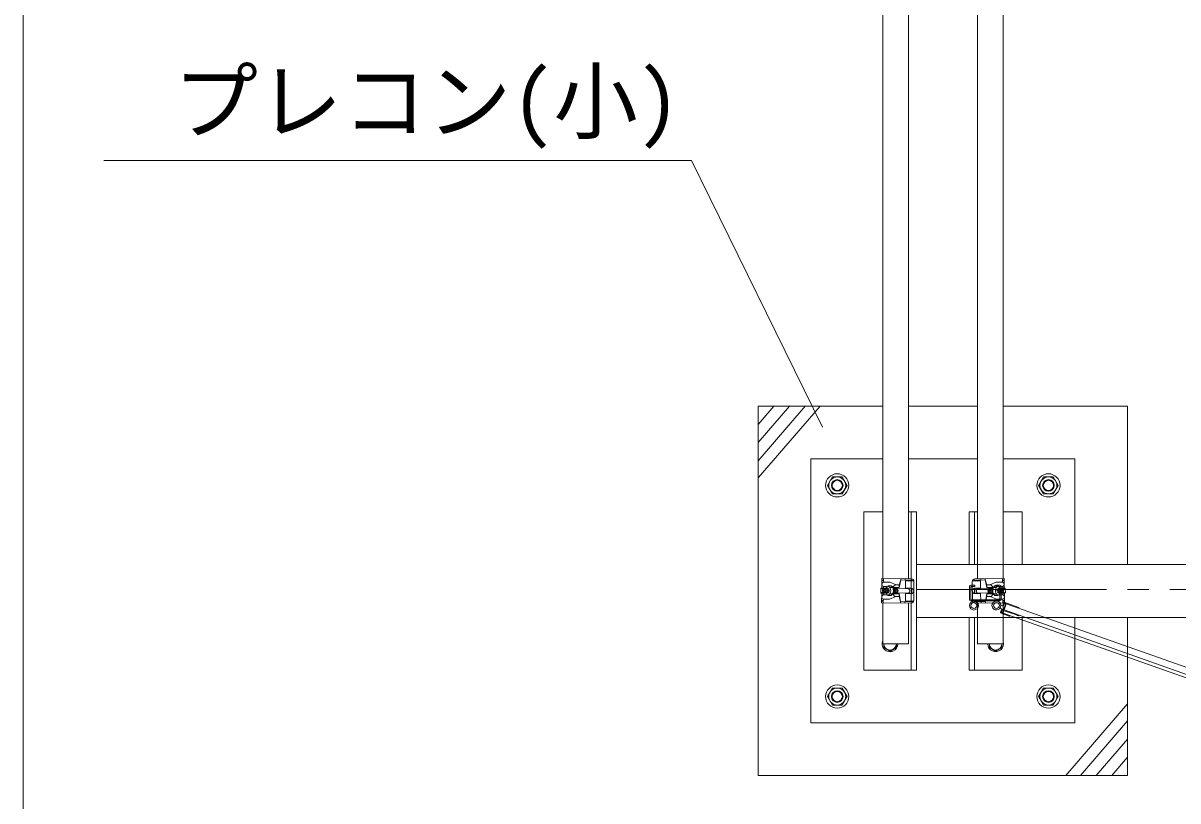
# Model space of a CAD drawing. Units: millimetres, scale not verified. Extents: x -9305 to 9305, y -6415 to 6415.
# Drawn here: x -9305 to -7117, y 3469 to 4942 of the extents above; entities that cross this region are included whole.
import ezdxf
from ezdxf.enums import TextEntityAlignment as Align

# ---------------------------------------------------------------- set-up
doc = ezdxf.new("R2010")
doc.units = ezdxf.units.MM
doc.header["$LTSCALE"] = 40
doc.linetypes.add('CHAIN2', pattern=[12, 9, -1, 1, -1])
for name, color, linetype, lineweight in [('0-0_0', 7, 'Continuous', 9), ('0-4_CYG-63', 7, 'Continuous', 9), ('0-8_TEXT', 7, 'Continuous', 9)]:
    doc.layers.add(name, color=color, linetype=linetype, lineweight=lineweight)
doc.styles.add('ＭＳ ゴシック', font='')
doc.styles.get('ＭＳ ゴシック').set_extended_font_data('MS Gothic')

msp = doc.modelspace()

# ---------------------------------------------------------------- linework, layer by layer
at = {"layer": '0-0_0'}
for p, q in [((-9304.61, 6414.98), (-9304.61, -6414.98)), ((-7912.22, 4147.74), (-7852.9, 4216.55)), ((-7912.22, 4112.9), (-7822.86, 4216.55)), ((-7912.22, 4080.48), (-7794.91, 4216.55)), ((-7912.22, 4181.7), (-7882.18, 4216.55)), ((-7212.22, 3652.62), (-7329.54, 3516.55)), ((-7212.22, 3620.2), (-7301.59, 3516.55)), ((-7212.22, 3585.37), (-7271.56, 3516.55)), ((-7212.22, 3551.4), (-7242.27, 3516.55))]:
    msp.add_line(p, q, dxfattribs=at)
at = {"layer": '0-0_0', "linetype": 'CHAIN2'}
msp.add_line((-7612.22, 3869.25), (-1112.22, 3869.25), dxfattribs=at)
at = {"layer": '0-4_CYG-63'}
for p, q in [((-7912.22, 4216.55), (-7675.82, 4216.55)), ((-7912.22, 3516.55), (-7912.22, 4216.55)), ((-7627.22, 4216.55), (-7496.46, 4216.55)), ((-7447.86, 4216.55), (-7212.22, 4216.55)), ((-7212.22, 4216.55), (-7212.22, 3916.3)), ((-7812.22, 4116.3), (-7675.82, 4116.3)), ((-7812.22, 3616.3), (-7812.22, 4116.3)), ((-7627.22, 4116.3), (-7496.46, 4116.3)), ((-7447.86, 4116.3), (-7312.22, 4116.3)), ((-7312.22, 4116.3), (-7312.22, 3916.3)), ((-7771.46, 4082.3), (-7780.7, 4066.3)), ((-7752.99, 4082.3), (-7771.46, 4082.3)), ((-7743.75, 4066.3), (-7752.99, 4082.3)), ((-7371.46, 4082.3), (-7380.7, 4066.3)), ((-7352.99, 4082.3), (-7371.46, 4082.3)), ((-7343.75, 4066.3), (-7352.99, 4082.3)), ((-7780.7, 4066.3), (-7771.46, 4050.3)), ((-7771.46, 4050.3), (-7752.99, 4050.3)), ((-7752.99, 4050.3), (-7743.75, 4066.3)), ((-7380.7, 4066.3), (-7371.46, 4050.3)), ((-7371.46, 4050.3), (-7352.99, 4050.3)), ((-7352.99, 4050.3), (-7343.75, 4066.3)), ((-7712.22, 3716.3), (-7712.22, 4016.3)), ((-7712.22, 4016.3), (-7675.82, 4016.3)), ((-7627.22, 4016.3), (-7612.22, 4016.3)), ((-7622.22, 3716.3), (-7622.22, 4016.3)), ((-7612.22, 4016.3), (-7612.22, 3716.3)), ((-7496.46, 4016.3), (-7512.22, 4016.3)), ((-7512.22, 4016.3), (-7512.22, 3916.3)), ((-7502.22, 3916.3), (-7502.22, 4016.3)), ((-7412.22, 4016.3), (-7447.86, 4016.3)), ((-7412.22, 3916.3), (-7412.22, 4016.3)), ((-7612.22, 3916.3), (-1112.22, 3916.3)), ((-7677.64, 3890.04), (-7677.86, 3872.04)), ((-7674.68, 3886), (-7677.69, 3886.04)), ((-7674.67, 3887), (-7677.68, 3887.04)), ((-7621.94, 3889.36), (-7677.64, 3890.04)), ((-7674.82, 3875), (-7674.86, 3872)), ((-7674.64, 3890.01), (-7674.72, 3883)), ((-7667.18, 3874.91), (-7673.82, 3874.99)), ((-7662.73, 3882.86), (-7673.73, 3882.99)), ((-7659.81, 3875.82), (-7665.81, 3875.89)), ((-7650.79, 3877.71), (-7662.73, 3882.86)), ((-7657.71, 3872.8), (-7662.71, 3872.86)), ((-7644.85, 3872.64), (-7656.71, 3872.78)), ((-7644.79, 3877.64), (-7650.79, 3877.71)), ((-7641.68, 3887.1), (-7644.85, 3872.64)), ((-7644.79, 3877.64), (-7644.85, 3872.64)), ((-7641.68, 3887.1), (-7644.79, 3877.64)), ((-7641.64, 3889.6), (-7641.68, 3887.1)), ((-7621.51, 3886.86), (-7641.68, 3887.1)), ((-7633.64, 3889.5), (-7633.68, 3887)), ((-7632.69, 3885.49), (-7632.86, 3871.49)), ((-7617.1, 3885.3), (-7632.69, 3885.49)), ((-7617.01, 3884.3), (-7617.44, 3848.3)), ((-7511.78, 3849.68), (-7511.78, 3875.08)), ((-7509.48, 3877.38), (-7501.78, 3877.38)), ((-7509.48, 3875.08), (-7501.78, 3875.08)), ((-7509.48, 3875.08), (-7509.48, 3849.68)), ((-7506.68, 3884.3), (-7506.24, 3848.3)), ((-7506.59, 3885.3), (-7490.99, 3885.49)), ((-7502.17, 3886.86), (-7482.01, 3887.1)), ((-7501.78, 3875.08), (-7501.78, 3877.38)), ((-7501.74, 3889.36), (-7446.04, 3890.04)), ((-7493.07, 3887.45), (-7491.24, 3885.74)), ((-7490.99, 3885.49), (-7490.82, 3871.49)), ((-7490.04, 3889.5), (-7490.01, 3887)), ((-7482.04, 3889.6), (-7482.01, 3887.1)), ((-7482.01, 3887.1), (-7478.9, 3877.64)), ((-7482.01, 3887.1), (-7478.84, 3872.64)), ((-7478.9, 3877.64), (-7472.9, 3877.71)), ((-7478.9, 3877.64), (-7478.84, 3872.64)), ((-7478.84, 3872.64), (-7466.98, 3872.78)), ((-7472.9, 3877.71), (-7460.96, 3882.86)), ((-7465.98, 3872.8), (-7460.98, 3872.86)), ((-7463.87, 3875.82), (-7457.87, 3875.89)), ((-7454.08, 3877.38), (-7461.78, 3877.38)), ((-7461.78, 3875.08), (-7461.78, 3877.38)), ((-7454.08, 3875.08), (-7461.78, 3875.08)), ((-7460.96, 3882.86), (-7449.96, 3882.99)), ((-7456.51, 3874.91), (-7449.86, 3874.99)), ((-7454.08, 3875.08), (-7454.08, 3849.68)), ((-7451.78, 3849.68), (-7451.78, 3875.08)), ((-7449.05, 3890.01), (-7448.96, 3883)), ((-7449.01, 3887), (-7446.01, 3887.04)), ((-7449, 3886), (-7446, 3886.04)), ((-7448.87, 3875), (-7448.83, 3872)), ((-7446.04, 3890.04), (-7445.82, 3872.04)), ((-7665.62, 3862.89), (-7679.92, 3863.06)), ((-7665.52, 3870.89), (-7679.82, 3871.06)), ((-7677.98, 3862.04), (-7678.2, 3844.04)), ((-7675.11, 3851.13), (-7675.2, 3844)), ((-7674.98, 3862), (-7675.01, 3858.88)), ((-7663.12, 3850.86), (-7674.12, 3850.99)), ((-7667.37, 3858.91), (-7674.02, 3858.99)), ((-7660.03, 3857.82), (-7666.03, 3857.9)), ((-7651.06, 3855.71), (-7663.12, 3850.86)), ((-7657.86, 3860.8), (-7662.86, 3860.86)), ((-7645, 3860.64), (-7656.86, 3860.78)), ((-7648.98, 3861.69), (-7656.24, 3861.78)), ((-7648.86, 3871.69), (-7656.12, 3871.78)), ((-7626.47, 3862.42), (-7655.75, 3862.77)), ((-7648.08, 3870.68), (-7655.66, 3870.77)), ((-7645.06, 3855.64), (-7651.06, 3855.71)), ((-7626.38, 3870.42), (-7648.08, 3870.68)), ((-7645, 3860.64), (-7645.06, 3855.64)), ((-7642.17, 3846.1), (-7645.06, 3855.64)), ((-7642.17, 3846.1), (-7645, 3860.64)), ((-7632.98, 3861.5), (-7633.15, 3847.5)), ((-7622.28, 3861.36), (-7632.98, 3861.5)), ((-7622.16, 3871.36), (-7632.86, 3871.49)), ((-7630.47, 3862.46), (-7630.48, 3861.46)), ((-7630.36, 3871.46), (-7630.38, 3870.46)), ((-7622.16, 3871.36), (-7622.28, 3861.36)), ((-7621.16, 3871.25), (-7621.28, 3861.45)), ((-7502.52, 3871.25), (-7502.4, 3861.45)), ((-7501.52, 3871.36), (-7490.82, 3871.49)), ((-7501.52, 3871.36), (-7501.4, 3861.36)), ((-7501.4, 3861.36), (-7490.7, 3861.5)), ((-7497.31, 3870.42), (-7475.61, 3870.68)), ((-7497.21, 3862.42), (-7467.93, 3862.77)), ((-7493.32, 3871.46), (-7493.31, 3870.46)), ((-7493.21, 3862.46), (-7493.2, 3861.46)), ((-7490.7, 3861.5), (-7490.53, 3847.5)), ((-7481.52, 3846.1), (-7478.69, 3860.64)), ((-7481.52, 3846.1), (-7478.63, 3855.64)), ((-7478.69, 3860.64), (-7466.83, 3860.78)), ((-7478.69, 3860.64), (-7478.63, 3855.64)), ((-7478.63, 3855.64), (-7472.63, 3855.71)), ((-7475.61, 3870.68), (-7468.03, 3870.77)), ((-7474.82, 3871.69), (-7467.57, 3871.78)), ((-7474.7, 3861.69), (-7467.45, 3861.78)), ((-7472.63, 3855.71), (-7460.57, 3850.86)), ((-7465.83, 3860.8), (-7460.83, 3860.86)), ((-7463.66, 3857.82), (-7457.66, 3857.9)), ((-7460.57, 3850.86), (-7449.57, 3850.99)), ((-7458.16, 3870.89), (-7443.87, 3871.06)), ((-7458.06, 3862.89), (-7443.77, 3863.06)), ((-7456.31, 3858.91), (-7449.67, 3858.99)), ((-7448.71, 3862), (-7448.67, 3858.88)), ((-7448.57, 3851.13), (-7448.49, 3844)), ((-7445.7, 3862.04), (-7445.49, 3844.04)), ((-7622.5, 3843.37), (-7678.2, 3844.04)), ((-7675.16, 3847), (-7678.16, 3847.04)), ((-7675.15, 3848), (-7678.15, 3848.04)), ((-7642.17, 3846.1), (-7642.2, 3843.6)), ((-7621.55, 3845.86), (-7642.17, 3846.1)), ((-7634.17, 3846.01), (-7634.2, 3843.51)), ((-7617.81, 3847.31), (-7633.15, 3847.5)), ((-7627.22, 3843.42), (-7627.22, 3766.3)), ((-7454.08, 3849.68), (-7509.48, 3849.68)), ((-7454.08, 3847.38), (-7509.48, 3847.38)), ((-7505.87, 3847.31), (-7490.53, 3847.5)), ((-7502.14, 3845.86), (-7481.52, 3846.1)), ((-7501.18, 3843.37), (-7445.49, 3844.04)), ((-7496.46, 3843.42), (-7496.46, 3766.3)), ((-7489.51, 3846.01), (-7489.48, 3843.51)), ((-7481.52, 3846.1), (-7481.48, 3843.6)), ((-7453.22, 3825.29), (-7451.14, 3831.18)), ((-7451.3, 3832.24), (-7452.96, 3832.83)), ((-7451.95, 3825.9), (-7450.2, 3830.85)), ((-7451.14, 3831.18), (-7450.2, 3830.85)), ((-7449.3, 3837.9), (-7450.96, 3838.49)), ((-7449.12, 3824.9), (-7442.95, 3842.34)), ((-7449.05, 3825.09), (-7443.05, 3842.06)), ((-7448.54, 3848), (-7445.54, 3848.04)), ((-7448.52, 3847), (-7445.52, 3847.04)), ((-7448.47, 3838.72), (-7446.39, 3844.62)), ((-7448.11, 3824.75), (-7446.78, 3828.52)), ((-7446.74, 3839.12), (-7445.41, 3842.89)), ((-7446.14, 3828.83), (-7430.58, 3823.33)), ((-7446.11, 3830.41), (-7442.01, 3842.01)), ((-7446.11, 3830.41), (-7417.83, 3820.41)), ((-7445.78, 3843.34), (-7442.95, 3842.34)), ((-7445.75, 3844.92), (-7418.41, 3835.25)), ((-7445.41, 3842.89), (-7443.05, 3842.06)), ((-7418.44, 3833.67), (-7418.11, 3834.62)), ((-7612.22, 3816.3), (-1112.22, 3816.3)), ((-7512.22, 3816.3), (-7512.22, 3716.3)), ((-7502.22, 3716.3), (-7502.22, 3816.3)), ((-7452.92, 3824.65), (-7436.42, 3818.82)), ((-7451.95, 3825.9), (-7449.12, 3824.9)), ((-7447.8, 3824.12), (-7438.85, 3820.95)), ((-7438.85, 3820.95), (-7062.2, 3687.76)), ((-7434.51, 3819.73), (-7435.01, 3818.32)), ((-7429.94, 3823.63), (-7430.58, 3823.33)), ((-7429.94, 3823.63), (-7421.46, 3820.63)), ((-7418.33, 3819), (-7417.83, 3820.41)), ((-7412.22, 3716.3), (-7412.22, 3816.3)), ((-7312.22, 3816.3), (-7312.22, 3616.3)), ((-7212.22, 3516.55), (-7212.22, 3816.3)), ((-7612.22, 3716.3), (-7712.22, 3716.3)), ((-7512.22, 3716.3), (-7412.22, 3716.3)), ((-7771.46, 3682.3), (-7780.7, 3666.3)), ((-7752.99, 3682.3), (-7771.46, 3682.3)), ((-7743.75, 3666.3), (-7752.99, 3682.3)), ((-7371.46, 3682.3), (-7380.7, 3666.3)), ((-7352.99, 3682.3), (-7371.46, 3682.3)), ((-7343.75, 3666.3), (-7352.99, 3682.3)), ((-7780.7, 3666.3), (-7771.46, 3650.3)), ((-7752.99, 3650.3), (-7743.75, 3666.3)), ((-7380.7, 3666.3), (-7371.46, 3650.3)), ((-7352.99, 3650.3), (-7343.75, 3666.3)), ((-7771.46, 3650.3), (-7752.99, 3650.3)), ((-7371.46, 3650.3), (-7352.99, 3650.3)), ((-7312.22, 3616.3), (-7812.22, 3616.3)), ((-7212.22, 3516.55), (-7912.22, 3516.55))]:
    msp.add_line(p, q, dxfattribs=at)
for points in [[(-7675.82, 3890.02), (-7675.82, 5866.3), (-7627.22, 5866.3), (-7627.22, 3889.43)], [(-7447.86, 3890.02), (-7447.86, 5866.3), (-7496.46, 5866.3), (-7496.46, 3889.43)], [(-7666.86, 3871.9), (-7678.86, 3871.9), (-7679.82, 3871.06), (-7679.92, 3863.06), (-7678.98, 3862.05), (-7666.98, 3861.91)], [(-7456.82, 3871.9), (-7444.82, 3871.9), (-7443.87, 3871.06), (-7443.77, 3863.06), (-7444.7, 3862.05), (-7456.7, 3861.91)], [(-7627.22, 3766.3), (-7675.82, 3766.3), (-7675.82, 3844.01)], [(-7496.46, 3766.3), (-7447.86, 3766.3), (-7447.86, 3844.01)], [(-7450.08, 3829.69), (-7451.41, 3825.92), (-7449.05, 3825.09)], [(-7448.47, 3838.72), (-7447.53, 3838.39), (-7445.78, 3843.34)], [(-7421.46, 3820.63), (-7421.16, 3820), (-7418.33, 3819)], [(-7674.14, 3766.3), (-7674.14, 3759.42), (-7662.22, 3752.55), (-7650.31, 3759.42), (-7650.31, 3766.3)], [(-7474.14, 3766.3), (-7474.14, 3759.42), (-7462.22, 3752.55), (-7450.31, 3759.42), (-7450.31, 3766.3)]]:
    msp.add_lwpolyline(points, dxfattribs=at)
msp.add_lwpolyline([(-7442.01, 3842.01), (-7055.46, 3705.32), (-7059.53, 3693.82), (-7446.08, 3830.5)], close=True, dxfattribs=at)
for centre, radius in [((-7762.22, 4066.3), 22), ((-7762.22, 4066.3), 16), ((-7762.22, 4066.3), 11), ((-7762.22, 4066.3), 9.65), ((-7362.22, 4066.3), 22), ((-7362.22, 4066.3), 16), ((-7362.22, 4066.3), 11), ((-7362.22, 4066.3), 9.65), ((-7503.42, 3838.74), 8.5), ((-7503.4, 3838.68), 5.5), ((-7460.64, 3838.8), 8.5), ((-7460.66, 3838.74), 5.5), ((-7762.22, 3666.3), 22), ((-7762.22, 3666.3), 16), ((-7762.22, 3666.3), 11), ((-7762.22, 3666.3), 9.65), ((-7362.22, 3666.3), 22), ((-7362.22, 3666.3), 16), ((-7362.22, 3666.3), 11), ((-7362.22, 3666.3), 9.65)]:
    msp.add_circle(centre, radius, dxfattribs=at)
for centre, radius, start, end in [((-7673.78, 3878.99), 4, 89.306, 269.306), ((-7660.32, 3866.83), 10.6, 121.197, 151.161), ((-7671.52, 3866.96), 10.6, 301.197, 57.415), ((-7666.52, 3866.9), 10.6, 301.197, 57.415), ((-7665.52, 3866.89), 10.6, 301.197, 57.415), ((-7650.85, 3872.71), 5, 89.306, 179.306), ((-7622, 3884.36), 5, 359.306, 89.306), ((-7621.5, 3884.86), 2, 16.705, 89.306), ((-7509.48, 3875.08), 2.3, 90, 180), ((-7501.68, 3884.36), 5, 90.694, 180.694), ((-7502.18, 3884.86), 2, 90.694, 163.295), ((-7472.84, 3872.71), 5, 0.694, 90.694), ((-7458.16, 3866.89), 10.6, 122.585, 238.803), ((-7457.16, 3866.9), 10.6, 122.585, 238.803), ((-7452.16, 3866.96), 10.6, 122.585, 238.803), ((-7463.36, 3866.83), 10.6, 28.839, 58.803), ((-7454.08, 3875.08), 2.3, 0, 90), ((-7449.91, 3878.99), 4, 270.694, 90.694), ((-7682.67, 3867.1), 6.25, 306.176, 52.436), ((-7674.06, 3854.99), 4, 89.306, 269.306), ((-7680.67, 3867.07), 6.25, 306.176, 52.436), ((-7678.67, 3867.05), 6.25, 306.176, 52.436), ((-7676.67, 3867.02), 6.25, 306.176, 52.436), ((-7670.41, 3866.42), 2.3, 180, 270), ((-7674.67, 3867), 6.25, 306.176, 52.436), ((-7660.32, 3866.83), 10.6, 207.45, 237.415), ((-7672.67, 3866.98), 6.25, 306.176, 52.436), ((-7669.59, 3866.94), 5.67, 297.379, 61.233), ((-7670.67, 3866.95), 6.25, 306.176, 52.436), ((-7651, 3860.71), 5, 179.306, 269.306), ((-7660.67, 3866.83), 6.25, 324.494, 34.118), ((-7658.67, 3866.81), 6.25, 306.176, 52.436), ((-7656.67, 3866.78), 6.25, 306.176, 52.436), ((-7654.67, 3866.76), 6.25, 306.176, 52.436), ((-7654.17, 3866.75), 7.25, 315.703, 42.909), ((-7631.01, 3866.47), 6.08, 318.194, 40.418), ((-7622.22, 3866.36), 5, 269.306, 89.306), ((-7501.46, 3866.36), 5, 90.694, 270.694), ((-7492.68, 3866.47), 6.08, 139.582, 221.806), ((-7469.51, 3866.75), 7.25, 137.091, 224.297), ((-7469.01, 3866.76), 6.25, 127.564, 233.824), ((-7467.01, 3866.78), 6.25, 127.564, 233.824), ((-7472.69, 3860.71), 5, 270.694, 0.694), ((-7465.01, 3866.81), 6.25, 127.564, 233.824), ((-7463.01, 3866.83), 6.25, 145.882, 215.506), ((-7454.1, 3866.94), 5.67, 118.767, 242.621), ((-7453.02, 3866.95), 6.25, 127.564, 233.824), ((-7463.36, 3866.83), 10.6, 302.585, 332.55), ((-7451.02, 3866.98), 6.25, 127.564, 233.824), ((-7449.02, 3867), 6.25, 127.564, 233.824), ((-7447.02, 3867.02), 6.25, 127.564, 233.824), ((-7445.02, 3867.05), 6.25, 127.564, 233.824), ((-7449.62, 3854.99), 4, 270.694, 90.694), ((-7443.02, 3867.07), 6.25, 127.564, 233.824), ((-7441.02, 3867.1), 6.25, 127.564, 233.824), ((-7622.44, 3848.36), 5, 269.306, 359.306), ((-7621.95, 3847.86), 2, 269.306, 345.436), ((-7509.48, 3849.68), 2.3, 180, 270), ((-7501.24, 3848.36), 5, 180.694, 270.694), ((-7501.74, 3847.86), 2, 194.564, 270.694), ((-7460.7, 3838.8), 8.5, 8.524, 311.419), ((-7453.63, 3830.95), 2, 70.526, 132.089), ((-7454.08, 3849.68), 2.3, 270, 0), ((-7450.3, 3840.38), 2, 188.963, 250.526), ((-7451.96, 3830.36), 2, 340.526, 70.526), ((-7448.63, 3839.79), 2, 250.526, 340.526), ((-7446.3, 3828.36), 0.5, 70.526, 160.526), ((-7445.92, 3844.45), 0.5, 70.526, 160.526), ((-7418.58, 3834.78), 0.5, 340.526, 70.526), ((-7452.75, 3825.12), 0.5, 160.526, 250.526), ((-7447.64, 3824.59), 0.5, 160.526, 250.526), ((-7435.92, 3820.23), 1.5, 250.526, 340.526), ((-7662.22, 3766.3), 15, 155.049, 0), ((-7662.22, 3766.3), 12, 180, 0), ((-7462.22, 3766.3), 15, 180, 16.749), ((-7462.22, 3766.3), 12, 180, 0)]:
    msp.add_arc(centre, radius, start, end, dxfattribs=at)
at = {"layer": '0-8_TEXT'}
for p in [(-9151.96, 4681.74), (-7790.47, 4176.27)]:
    msp.add_line(p, (-8038.56, 4681.74), dxfattribs=at)

# ---------------------------------------------------------------- texts
at = {"layer": '0-8_TEXT', "style": 'ＭＳ ゴシック'}
msp.add_text('プレコン(小)', height=117.3, dxfattribs=at).set_placement((-9019.71, 4699.9), align=Align.BOTTOM_LEFT)

doc.saveas('drawing.dxf')
